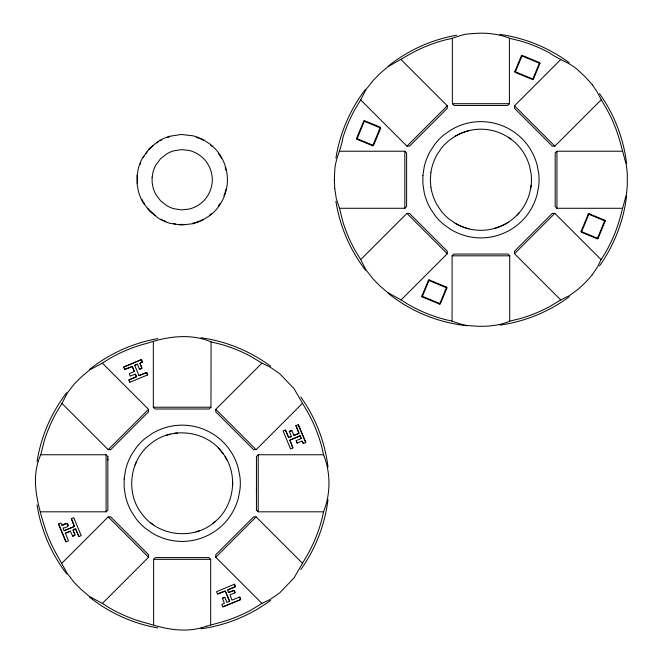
<?xml version="1.0" encoding="UTF-8"?>
<svg xmlns="http://www.w3.org/2000/svg" width="663" height="663" viewBox="0 0 663 663"><rect width="100%" height="100%" fill="white"/><g stroke="black" fill="none" stroke-linecap="round" stroke-linejoin="round"><path stroke-width="0.99" d="M107.854 460.105L107.854 458.837M107.854 456.666L106.088 454.752L40.758 454.752L44.139 441.251A148.562 148.562 0 0 1 56.753 411.905L62.032 403.377L67.253 393.126L74.355 383.869A28.194 4.293 -45.6 0 0 80.646 377.562L89.712 369.863L102.284 363.208L108.459 359.222A148.371 148.371 0 0 1 147.824 343.119C167.988 336.274 190.911 333.274 211.074 341.893L221.624 344.503A148.578 148.578 0 0 1 251.194 356.595L262.034 363.191L269.974 366.995L279.662 373.65L294.016 388.626L304.839 407.306A148.346 148.346 0 0 1 321.638 446.373L323.569 454.752C330.754 472.678 330.754 493.885 323.569 511.811L321.638 520.19A148.346 148.346 0 0 1 304.839 559.257L294.016 577.937L279.662 592.913L269.974 599.567L262.034 603.371L251.194 609.968A148.578 148.578 0 0 1 221.624 622.06L206.757 626.137M102.342 363.133L148.537 409.328L148.537 411.822L110.696 449.671L108.193 449.671L61.957 403.427M261.976 603.454L215.765 557.235L215.765 554.74L253.606 516.891L256.1 516.891L302.295 563.078M256.448 509.897L256.448 509.457M256.448 491.548L256.448 488.846M401.09 59.612L447.285 105.807L447.285 108.301L409.444 146.142L406.949 146.15L360.705 99.906L365.976 89.571L373.211 80.455A28.492 1.442 -45.6 0 1 379.435 74.074L381.615 72.085A28.708 1.45 -41.1 0 1 388.037 66.698L407.215 55.7A148.363 148.363 0 0 1 446.572 39.598C454.321 38.404 461.34 34.178 469.296 33.871A28.642 1.45 -3.3 0 1 477.915 33.258C488.871 32.827 499.861 34.335 510.029 38.404L520.38 40.982A148.578 148.578 0 0 1 549.942 53.073C558.768 59.72 569.923 62.463 578.037 70.162A28.534 1.442 43.3 0 1 584.493 76.162L586.573 78.3A28.608 1.45 47.8 0 1 592.308 84.789M592.308 274.722A28.608 1.45 -47.8 0 1 586.581 281.211L584.501 283.358A28.534 1.442 -43.3 0 1 578.037 289.358L569.658 295.507L560.724 299.925L514.513 253.714L514.513 251.211L552.354 213.37L554.856 213.37L601.043 259.556L597.703 266.584L592.291 274.739M153.327 341.967L153.327 407.223L155.101 408.988L209.201 408.988L210.967 407.223L211.074 341.893M137.349 179.756L137.523 175.91M215.516 521.267C194.889 540.32 159.145 536.98 142.371 514.496C125.431 493.86 129.161 460.487 150.211 444.094C171.51 425.82 207.138 430.461 223.05 453.567C239.235 474.799 234.246 508.015 212.624 523.629M430.9 172.314L430.328 179.756L430.9 187.198M327.986 499.512C324.986 524.648 315.538 548.923 300.836 569.525M430.892 187.206L431.605 190.869A51.938 51.938 0 0 0 436.992 204.751L441.119 210.975A48.54 48.54 0 0 0 448.959 218.956L455.091 223.207A51.963 51.963 0 0 0 468.882 228.851C477.343 230.964 486.344 230.774 494.722 228.354A52.037 52.037 0 0 0 505.082 224.127C512.756 219.975 519.311 213.809 523.861 206.367A51.946 51.946 0 0 0 529.745 192.684L531.154 185.35A48.54 48.54 0 0 0 531.162 174.162L529.745 166.836A51.946 51.946 0 0 0 523.861 153.153C519.311 145.711 512.756 139.537 505.082 135.393A52.029 52.029 0 0 0 494.722 131.158C486.344 128.73 477.343 128.564 468.882 130.669A51.963 51.963 0 0 0 455.091 136.305L448.95 140.556A48.54 48.54 0 0 0 441.127 148.545L436.983 154.761A51.938 51.938 0 0 0 431.596 168.642L430.892 172.314M530.591 189.046L531.162 185.35M626.593 195.975C623.601 221.086 614.162 245.335 599.468 265.913M37.037 461.68C40.965 436.677 51.25 412.742 66.714 392.703M335.926 158.175C339.854 133.197 350.122 109.287 365.578 89.265M334.351 179.756A28.559 1.442 -87.8 0 1 334.765 170.971C335.03 159.344 341.312 149.109 342.887 137.722A148.562 148.562 0 0 1 355.509 108.376L360.705 99.906M201.237 627.869C183.328 632.651 164.979 628.905 147.824 623.444A148.363 148.363 0 0 1 108.459 607.341L102.284 603.355L89.712 596.7L80.646 589.009A28.194 4.293 45.6 0 0 74.347 582.686L67.253 573.437L56.761 554.658A148.562 148.562 0 0 1 44.139 525.311C37.285 502.653 30.365 477.6 40.758 454.752M592.291 84.773L596.609 91.038L603.587 103.784A148.346 148.346 0 0 1 620.386 142.852L626.469 165.493A28.749 1.459 85.6 0 1 627.281 173.822L627.281 185.69A28.749 1.459 -85.6 0 1 626.469 194.019L620.394 216.668A148.346 148.346 0 0 1 603.587 255.736L601.043 259.556M58.675 523.944L66.093 541.837M68.049 525.933L67.046 523.497L62.181 525.51L60.872 522.95L58.493 524.101L65.852 541.853L68.422 540.784L65.322 533.102L70.328 531.03L72.698 536.16L75.076 535.016L73.054 530.143L75.632 529.074L78.715 536.524L81.209 535.654L73.734 517.621L71.463 518.814L74.463 526.463L64.17 530.723L74.364 526.422L71.364 518.773M136.537 376.609L135.327 374.089L130.221 376.128L129.351 373.634L134.407 371.454L132.335 366.448L124.487 369.374M65.339 533.342L70.485 531.212M129.815 382.236L147.808 374.868L146.622 372.598L138.973 375.598L134.705 365.305L137.423 364.178L139.462 369.283L141.948 368.413L140.017 363.349L142.479 361.998L141.327 359.628L123.575 366.979L124.644 369.556L132.293 366.548L134.224 371.62M356.553 138.451L363.763 121.039L364.567 120.707L380.396 127.263L380.736 128.075L373.526 145.479L372.714 145.81L356.885 139.255L356.553 138.451L373.526 145.479M356.885 139.255L364.567 120.707M372.714 145.81L380.396 127.263M289.325 431.588L291.753 430.585M291.239 436.42L288.629 437.588L285.347 430.055M296.063 425.613L298.88 433.42L294.016 435.434L291.795 430.486L289.308 431.348L291.339 436.461L288.828 437.671M292.756 447.948L289.839 440.099L300.132 435.84L301.259 438.558L296.154 440.588L297.016 443.083L302.121 441.052L303.472 443.514M296.253 440.63L297.256 443.066M217.481 593.891L225.329 590.965L229.589 601.258L226.879 602.385L224.84 597.28L222.345 598.15L224.384 603.255L221.823 604.565L222.967 606.935L240.727 599.584L239.658 597.007L231.967 600.114L229.978 594.91L235.034 592.73L233.882 590.36L228.81 592.291M301.259 438.558L300.132 435.84M421.85 296.088L428.406 280.258L429.21 279.927L446.622 287.137L446.953 287.941L440.398 303.77L439.594 304.11L422.182 296.9L421.85 296.088L440.398 303.77M514.844 71.571L521.4 55.742L522.212 55.41L539.616 62.62L539.955 63.424L533.392 79.253L532.588 79.593L515.184 72.383L514.844 71.571L533.392 79.253M422.182 296.9L429.21 279.927M515.184 72.383L522.212 55.41M439.594 304.11L446.622 287.137M532.588 79.593L539.616 62.62M581.07 231.445L588.28 214.041L589.084 213.701L604.913 220.257L605.253 221.069L598.043 238.473L597.23 238.813L581.401 232.257L581.07 231.445L598.043 238.473M581.401 232.257L589.084 213.701M597.23 238.813L604.913 220.257M123.591 367.219L141.285 359.727L142.379 361.957L139.918 363.307L141.932 368.172L139.495 369.183M129.774 382.336L128.904 379.849L136.354 376.766M128.821 380.048L136.454 376.808L135.285 374.189M137.423 364.178L134.705 365.305M147.625 375.026L146.821 372.681M222.37 598.391L224.798 597.38M227.865 590.004L235.39 586.714L234.528 584.227L216.494 591.694L217.638 594.073L225.287 591.065L229.589 601.258M235.39 586.714L234.288 584.244M234.951 592.929C235.034 586.39 227.426 596.675 227.848 589.755L235.29 586.672M135.053 465.036L136.528 461.605M143.233 157.653L144.244 156.02M218.467 205.911L220.091 203.516M145.835 153.609L146.987 152.067M148.852 149.855L152.946 145.794M516.991 215.185L519.502 212.425M334.757 188.574L336.323 198.842L339.506 208.281L404.836 208.281L406.601 206.516L406.601 152.996L404.836 151.23L339.506 151.23M40.758 511.811L106.088 511.811L107.854 510.038L107.854 456.525M622.317 151.23L556.961 151.23L555.196 152.996L555.196 206.516L556.961 208.281L622.317 208.281M323.569 454.752L258.214 454.752L256.448 456.525L256.448 510.038L258.214 511.811L323.569 511.811M406.949 146.15L447.285 105.807M108.193 449.671L148.537 409.328M509.424 38.305L509.424 103.701L507.659 105.458L454.138 105.458L452.373 103.701L452.373 38.379M388.037 292.822A28.708 1.45 41.1 0 1 381.623 287.435L379.435 285.438A28.492 1.442 45.6 0 1 373.211 279.057L365.976 269.94L360.705 259.606L406.949 213.37L409.444 213.37L447.285 251.211L447.285 253.714L401.09 299.908L388.021 292.806M601.043 99.956L554.856 146.15L552.354 146.142L514.513 108.301L514.513 105.807L560.724 59.587M61.957 563.136L108.193 516.891L110.696 516.891L148.537 554.74L148.537 557.235L102.342 603.429M302.295 403.485L256.1 449.671L253.606 449.671L215.765 411.822L215.765 409.328L261.976 363.109M452.083 321.074L452.083 255.819L453.848 254.053L507.957 254.053L509.723 255.819L509.723 321.165C499.72 325.508 488.706 326.527 477.89 326.271A28.94 1.459 3.3 0 1 469.189 325.649C461.249 325.392 454.271 321.149 446.572 319.914A148.363 148.363 0 0 1 407.215 303.82L401.09 299.908M153.625 624.662L153.625 559.34L155.391 557.575L208.911 557.575L210.677 559.34L210.677 624.737M514.513 253.714L554.856 213.37M215.765 557.235L256.1 516.891M388.286 66.118C408.01 50.289 431.746 39.606 456.65 35.222M89.447 369.531C109.196 353.694 132.948 342.995 157.877 338.602M560.724 299.925L549.942 306.439A148.57 148.57 0 0 1 520.38 318.53L509.723 321.165M569.244 296.726C548.939 311.801 524.847 321.654 499.803 325.119M270.579 600.363C250.258 615.446 226.141 625.317 201.071 628.781M156.791 142.893L158.407 141.841M146.664 372.498L139.015 375.498M295.963 425.571L298.449 424.71L305.809 442.461M64.17 530.723L63.043 528.005C71.529 527.226 68.413 520.331 62.015 525.328M300.09 435.939L289.938 440.141L292.938 447.79L290.56 448.942L283.093 430.909L285.587 430.038L288.67 437.489M195.975 531.867L199.522 530.707M166.546 435.243L170.134 434.215M173.789 433.445L177.485 432.947M185.035 224.459L179.267 224.417M452.373 103.701L509.424 103.701M452.083 255.819L509.723 255.819M153.327 407.223L210.967 407.223M153.625 559.34L210.677 559.34M467.382 325.74C438.624 322.864 410.82 311.494 388.286 293.402M173.54 223.696L175.438 223.995M499.803 34.401C524.847 37.857 548.939 47.719 569.244 62.794M201.071 337.782C226.141 341.246 250.258 351.117 270.579 366.2M157.877 627.96C132.948 623.568 109.196 612.869 89.447 597.031M521.4 55.742L539.955 63.424M363.763 121.039L380.736 128.075M588.28 214.041L605.253 221.069M428.406 280.258L446.953 287.941M298.209 424.726L305.726 442.66L303.231 443.53L302.079 441.152M293.775 435.45L299.063 433.262L295.98 425.82M78.955 536.508L75.673 528.975C68.77 528.502 79.005 536.276 72.54 535.977M222.809 606.753L240.619 599.543L239.815 597.189M508.297 137.291L511.372 139.412M150.211 522.469L153.203 524.706M155.225 215.5L147.567 208.223M514.513 105.807L554.856 146.15M406.949 213.37L447.285 253.714M215.765 409.328L256.1 449.671M108.193 516.891L148.537 557.235M218.235 447.856L223.033 453.575M365.578 270.255C350.122 250.233 339.854 226.315 335.926 201.337M66.714 573.86C51.25 553.82 40.965 529.886 37.037 504.883M218.467 153.609L220.091 155.996M599.468 93.599C614.162 114.177 623.601 138.434 626.593 163.546M300.836 397.046C315.538 417.64 324.986 441.914 327.986 467.05M143.233 201.859L144.749 204.32M360.705 259.606L355.509 251.136A148.562 148.562 0 0 1 342.887 221.79L339.506 208.281M225.105 456.683L226.937 459.931M137.39 180.717L137.523 183.61M556.961 151.23L556.961 208.281M404.836 151.23L404.836 208.281M258.214 454.752L258.214 511.811M232.68 481.413L232.68 485.15M106.088 454.752L106.088 511.811M206.682 626.145A28.517 2.793 -10.8 0 1 201.146 627.878M334.757 188.599A28.559 1.45 87.8 0 1 334.343 179.756M468.882 228.843A51.954 51.954 0 0 1 455.091 223.199M508.297 222.229A51.921 51.921 0 0 1 494.722 228.354M455.091 136.313A51.954 51.954 0 0 1 468.882 130.677M140.026 164.656A46.07 46.07 0 0 1 140.713 162.858M160.048 140.838A46.062 46.062 0 0 1 161.747 139.926M167.043 137.631A46.062 46.062 0 0 1 169.794 136.735M196.347 137.316A46.045 46.045 0 0 1 199.049 138.327M200.823 139.089A46.045 46.045 0 0 1 203.408 140.374M210.619 145.172A43.103 43.103 0 0 1 212.077 146.424M220.588 156.816A45.979 45.979 0 0 1 221.533 158.498M225.171 167.399A45.979 45.979 0 0 1 225.884 170.2M225.884 189.311A45.979 45.979 0 0 1 225.171 192.113M224.89 193.032A45.979 45.979 0 0 1 223.937 195.767M203.408 219.146A46.045 46.045 0 0 1 199.944 220.82M199.049 221.193A46.045 46.045 0 0 1 196.347 222.204M195.428 222.495A46.045 46.045 0 0 1 192.643 223.274M211.356 213.726A43.103 43.103 0 0 1 209.864 214.945M166.148 221.55A46.062 46.062 0 0 1 163.479 220.431M162.609 220.017A46.062 46.062 0 0 1 160.894 219.146M142.769 201.022A46.07 46.07 0 0 1 141.89 199.298M124.147 478.993L124.147 487.57L125.448 496.065A59.736 59.736 0 0 0 131.647 512.027L136.404 519.179A55.833 55.833 0 0 0 145.412 528.361L152.473 533.251A59.753 59.753 0 0 0 168.327 539.732C178.065 542.16 188.408 541.953 198.046 539.176A59.836 59.836 0 0 0 209.956 534.303C218.782 529.53 226.315 522.436 231.561 513.883A59.745 59.745 0 0 0 238.332 498.145L239.948 489.717A55.825 55.825 0 0 0 239.948 476.846L238.332 468.418A59.745 59.745 0 0 0 231.561 452.68C226.315 444.127 218.782 437.033 209.956 432.259A59.844 59.844 0 0 0 198.046 427.386C188.408 424.61 178.065 424.403 168.327 426.831A59.753 59.753 0 0 0 152.473 433.312L145.412 438.202A55.833 55.833 0 0 0 136.404 447.384L131.647 454.536A59.736 59.736 0 0 0 125.448 470.498L124.147 478.993M422.903 175.463L422.903 184.049L424.204 192.535A59.736 59.736 0 0 0 430.395 208.505L435.152 215.657A55.833 55.833 0 0 0 444.16 224.84L451.221 229.721A59.753 59.753 0 0 0 467.075 236.21C476.813 238.639 487.156 238.423 496.802 235.655A59.836 59.836 0 0 0 508.712 230.782C517.53 226 525.071 218.914 530.317 210.362A59.745 59.745 0 0 0 537.08 194.624L538.696 186.187A55.816 55.816 0 0 0 538.696 173.325L537.08 164.896A59.745 59.745 0 0 0 530.317 149.158C525.071 140.597 517.53 133.512 508.712 128.738A59.836 59.836 0 0 0 496.802 123.865C487.156 121.089 476.813 120.881 467.075 123.31A59.753 59.753 0 0 0 451.221 129.791L444.16 134.68A55.833 55.833 0 0 0 435.152 143.863L430.395 151.007A59.736 59.736 0 0 0 424.196 166.977L422.903 175.463M137.034 175.869L137.034 183.651L138.401 191.309A46.567 46.567 0 0 0 142.802 202.099L149.78 211.439L158.963 218.616A46.559 46.559 0 0 0 169.662 223.249L181.173 225.039L192.759 223.746A46.551 46.551 0 0 0 203.64 219.569L210.163 215.326A43.567 43.567 0 0 0 218.309 206.997L220.506 203.781A46.476 46.476 0 0 0 226.365 189.419L227.044 185.582A43.559 43.559 0 0 0 227.044 173.93L226.365 170.101A46.476 46.476 0 0 0 220.506 155.739L218.309 152.515A43.567 43.567 0 0 0 210.163 144.186L203.64 139.943A46.551 46.551 0 0 0 192.759 135.766L181.173 134.481L169.662 136.271A46.559 46.559 0 0 0 158.963 140.896L149.78 148.081L142.802 157.413A46.567 46.567 0 0 0 138.401 168.203L137.034 175.869M152.117 177.17L152.117 182.35L153.029 187.447A30.995 30.995 0 0 0 155.962 194.632L160.603 200.848L166.72 205.621A30.995 30.995 0 0 0 173.839 208.704L181.505 209.898L189.212 209.044A30.937 30.937 0 0 0 198.685 204.942L200.798 203.433A28.998 28.998 0 0 0 206.218 197.889L207.676 195.751A30.937 30.937 0 0 0 211.58 186.187L212.036 183.634A28.998 28.998 0 0 0 212.036 175.877L211.58 173.325A30.937 30.937 0 0 0 207.676 163.769L206.218 161.623A28.998 28.998 0 0 0 200.798 156.078L198.685 154.578A30.937 30.937 0 0 0 189.212 150.476L181.505 149.623L173.839 150.808A30.995 30.995 0 0 0 166.72 153.891L160.603 158.672L155.962 164.888A30.995 30.995 0 0 0 153.029 172.065L152.117 177.17"/></g></svg>
